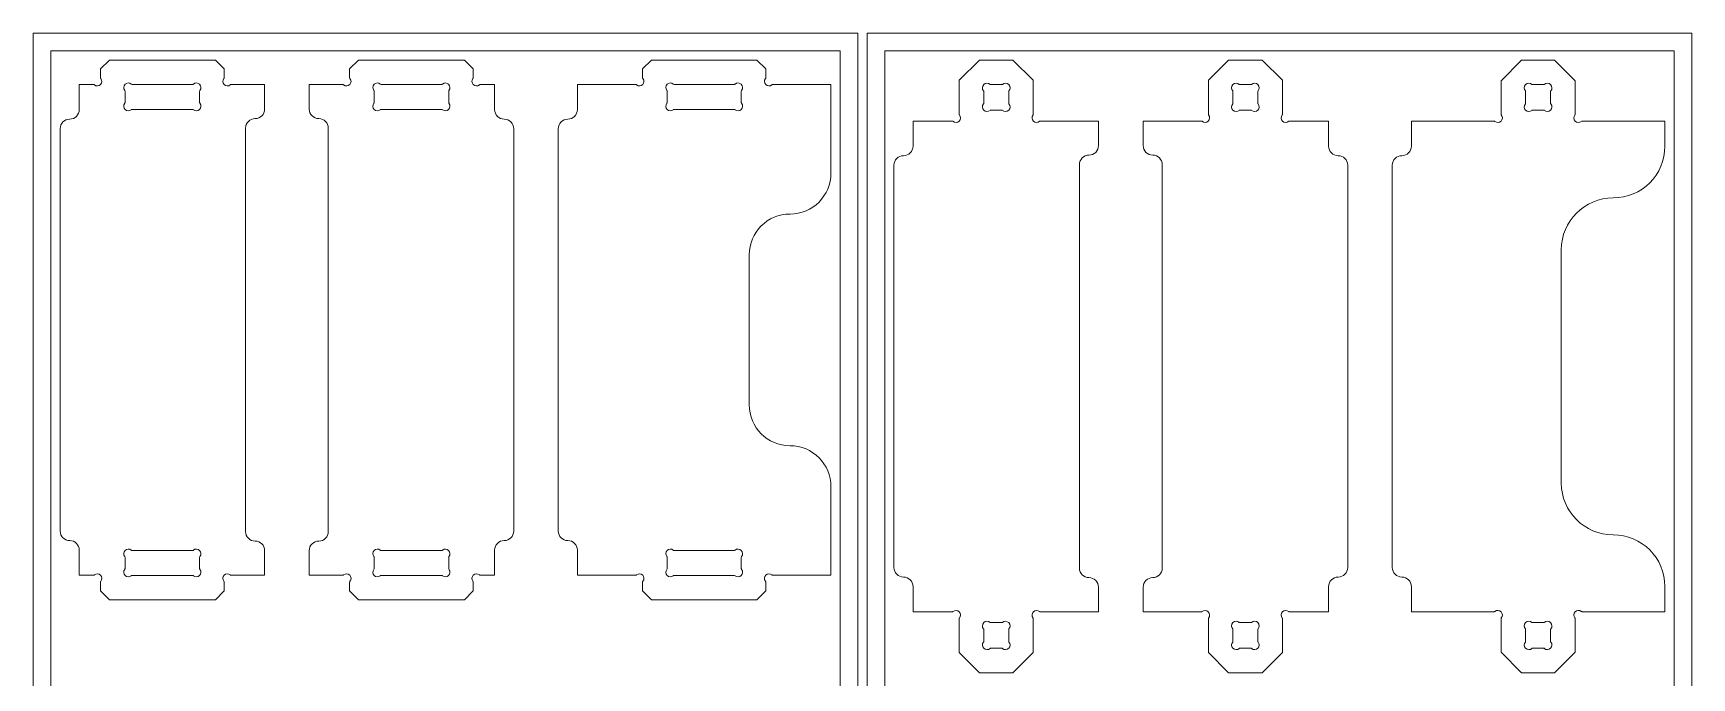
# Model space of a CAD drawing. Header units: millimetres. Extents: x 0 to 2440, y 0 to 1220.
# Drawn here: x 0 to 1217, y 747 to 1220 of the extents above; entities that cross this region are included whole.
import ezdxf

# ---------------------------------------------------------------- set-up
doc = ezdxf.new("R2010")
doc.units = ezdxf.units.MM

msp = doc.modelspace()

# ---------------------------------------------------------------- linework, layer by layer
at = {"color": 7, "linetype": 'Continuous', "lineweight": 15}
for p, q in [((604.9, 1220), (0, 1220)), ((0, 1220), (0, 0)), ((604.9, 0), (604.9, 1220)), ((1216.6, 1220), (611.7, 1220)), ((611.7, 1220), (611.7, 0)), ((1216.6, 0), (1216.6, 1220)), ((13, 1207), (13, 13)), ((591.9, 1207), (13, 1207)), ((591.9, 13), (591.9, 1207)), ((1203.6, 1207), (624.7, 1207)), ((624.7, 1207), (624.7, 13)), ((1203.6, 13), (1203.6, 1207)), ((49.4, 1193.8), (55.9, 1200.3)), ((49.4, 1187.4), (49.4, 1193.8)), ((55.9, 1200.3), (133.7, 1200.3)), ((133.7, 1200.3), (140.1, 1193.8)), ((140.1, 1193.8), (140.1, 1187.4)), ((238.6, 1200.3), (232.1, 1193.8)), ((232.1, 1193.8), (232.1, 1187.4)), ((316.4, 1200.3), (238.6, 1200.3)), ((322.8, 1193.8), (316.4, 1200.3)), ((322.8, 1187.4), (322.8, 1193.8)), ((447, 1193.8), (453.5, 1200.3)), ((447, 1187.4), (447, 1193.8)), ((453.5, 1200.3), (530.9, 1200.3)), ((530.9, 1200.3), (537.4, 1193.8)), ((537.4, 1193.8), (537.4, 1187.4)), ((679.3, 1185.4), (694.2, 1200.3)), ((694.2, 1200.3), (718.7, 1200.3)), ((718.7, 1200.3), (733.6, 1185.4)), ((876.9, 1200.3), (862, 1185.4)), ((901.4, 1200.3), (876.9, 1200.3)), ((916.3, 1185.4), (901.4, 1200.3)), ((1076.7, 1185.1), (1091.8, 1200.3)), ((1091.8, 1200.3), (1115.9, 1200.3)), ((1115.9, 1200.3), (1131, 1185.1)), ((33.8, 1182.3), (44.3, 1182.3)), ((33.8, 1163.9), (33.8, 1182.3)), ((72.5, 1182.4), (117, 1182.4)), ((145.2, 1182.3), (169.8, 1182.3)), ((169.8, 1182.3), (169.8, 1164.3)), ((202.5, 1182.3), (202.5, 1164.3)), ((227, 1182.3), (202.5, 1182.3)), ((299.7, 1182.4), (255.2, 1182.4)), ((338.5, 1182.3), (327.9, 1182.3)), ((338.5, 1163.9), (338.5, 1182.3)), ((399.2, 1182.3), (441.9, 1182.3)), ((399.2, 1163.9), (399.2, 1182.3)), ((470.1, 1182.4), (514.2, 1182.4)), ((542.5, 1182.3), (585.2, 1182.3)), ((585.2, 1182.3), (585.2, 1117.3)), ((679.3, 1160.3), (679.3, 1185.4)), ((702.2, 1182.3), (710.7, 1182.3)), ((733.6, 1185.4), (733.6, 1160.3)), ((862, 1185.4), (862, 1160.3)), ((893.4, 1182.3), (884.9, 1182.3)), ((916.3, 1160.3), (916.3, 1185.4)), ((1076.7, 1160.6), (1076.7, 1185.1)), ((1099.6, 1182.3), (1108.2, 1182.3)), ((1131, 1185.1), (1131, 1160.6)), ((67.4, 1169.2), (67.4, 1177.3)), ((122.1, 1177.3), (122.1, 1169.2)), ((250.1, 1177.3), (250.1, 1169.2)), ((304.8, 1169.2), (304.8, 1177.3)), ((465, 1169.2), (465, 1177.3)), ((519.4, 1177.3), (519.4, 1169.2)), ((697.3, 1168.3), (697.3, 1177.4)), ((715.6, 1177.4), (715.6, 1168.3)), ((880, 1177.4), (880, 1168.3)), ((898.3, 1168.3), (898.3, 1177.4)), ((1094.7, 1168.3), (1094.7, 1177.4)), ((1113, 1177.4), (1113, 1168.3)), ((117, 1164.1), (72.5, 1164.1)), ((255.2, 1164.1), (299.7, 1164.1)), ((514.2, 1164.1), (470.1, 1164.1)), ((710.7, 1163.5), (702.2, 1163.5)), ((884.9, 1163.5), (893.4, 1163.5)), ((1108.2, 1163.5), (1099.6, 1163.5)), ((19.8, 1149.9), (19.8, 854.7)), ((155.8, 854.3), (155.8, 1150.3)), ((216.5, 1150.3), (216.5, 854.3)), ((352.5, 854.7), (352.5, 1149.9)), ((385.2, 1149.9), (385.2, 854.7)), ((645.4, 1155.5), (674.4, 1155.5)), ((645.4, 1137.1), (645.4, 1155.5)), ((738.5, 1155.5), (781.4, 1155.5)), ((781.4, 1155.5), (781.4, 1137.5)), ((857.1, 1155.5), (814.2, 1155.5)), ((814.2, 1155.5), (814.2, 1137.5)), ((950.2, 1155.5), (921.2, 1155.5)), ((950.2, 1137.1), (950.2, 1155.5)), ((1010.9, 1155.5), (1071.6, 1155.5)), ((1010.9, 1137.1), (1010.9, 1155.5)), ((1136.2, 1155.5), (1196.9, 1155.5)), ((1196.9, 1155.5), (1196.9, 1137.1)), ((631.4, 1123.1), (631.4, 827.9)), ((767.4, 827.5), (767.4, 1123.5)), ((828.2, 1123.5), (828.2, 827.5)), ((964.2, 827.9), (964.2, 1123.1)), ((996.9, 1123.1), (996.9, 827.9)), ((1120.9, 889.9), (1120.9, 1061.1)), ((525.2, 947.3), (525.2, 1057.3)), ((585.2, 822.3), (585.2, 887.3)), ((33.8, 840.7), (33.8, 822.3)), ((117, 840.4), (72.5, 840.4)), ((169.8, 822.3), (169.8, 840.3)), ((202.5, 822.3), (202.5, 840.3)), ((255.2, 840.4), (299.7, 840.4)), ((338.5, 840.7), (338.5, 822.3)), ((399.2, 840.7), (399.2, 822.3)), ((514.2, 840.4), (470.1, 840.4)), ((67.4, 835.3), (67.4, 827.2)), ((122.1, 827.2), (122.1, 835.3)), ((250.1, 827.2), (250.1, 835.3)), ((304.8, 835.3), (304.8, 827.2)), ((465, 835.3), (465, 827.2)), ((519.4, 827.2), (519.4, 835.3)), ((33.8, 822.3), (44.3, 822.3)), ((49.4, 817.1), (49.4, 810.7)), ((72.5, 822.1), (117, 822.1)), ((140.1, 810.7), (140.1, 817.1)), ((145.2, 822.3), (169.8, 822.3)), ((227, 822.3), (202.5, 822.3)), ((232.1, 810.7), (232.1, 817.1)), ((299.7, 822.1), (255.2, 822.1)), ((322.8, 817.1), (322.8, 810.7)), ((338.5, 822.3), (327.9, 822.3)), ((399.2, 822.3), (441.9, 822.3)), ((447, 817.1), (447, 810.7)), ((470.1, 822.1), (514.2, 822.1)), ((537.4, 810.7), (537.4, 817.1)), ((542.5, 822.3), (585.2, 822.3)), ((49.4, 810.7), (55.9, 804.3)), ((55.9, 804.3), (133.7, 804.3)), ((133.7, 804.3), (140.1, 810.7)), ((238.6, 804.3), (232.1, 810.7)), ((316.4, 804.3), (238.6, 804.3)), ((322.8, 810.7), (316.4, 804.3)), ((447, 810.7), (453.5, 804.3)), ((453.5, 804.3), (530.9, 804.3)), ((530.9, 804.3), (537.4, 810.7)), ((645.4, 813.9), (645.4, 795.5)), ((781.4, 795.5), (781.4, 813.5)), ((814.2, 795.5), (814.2, 813.5)), ((950.2, 813.9), (950.2, 795.5)), ((1010.9, 813.9), (1010.9, 795.5)), ((1196.9, 795.5), (1196.9, 813.9)), ((645.4, 795.5), (674.4, 795.5)), ((738.5, 795.5), (781.4, 795.5)), ((857.1, 795.5), (814.2, 795.5)), ((950.2, 795.5), (921.2, 795.5)), ((1010.9, 795.5), (1071.6, 795.5)), ((1136.2, 795.5), (1196.9, 795.5)), ((679.3, 790.6), (679.3, 765.5)), ((697.3, 782.6), (697.3, 773.5)), ((710.7, 787.5), (702.2, 787.5)), ((715.6, 773.5), (715.6, 782.6)), ((733.6, 765.5), (733.6, 790.6)), ((862, 765.5), (862, 790.6)), ((880, 773.5), (880, 782.6)), ((884.9, 787.5), (893.4, 787.5)), ((898.3, 782.6), (898.3, 773.5)), ((916.3, 790.6), (916.3, 765.5)), ((1076.7, 790.3), (1076.7, 765.8)), ((1094.7, 782.6), (1094.7, 773.5)), ((1108.2, 787.5), (1099.6, 787.5)), ((1113, 773.5), (1113, 782.6)), ((1131, 765.8), (1131, 790.3)), ((702.2, 768.7), (710.7, 768.7)), ((893.4, 768.7), (884.9, 768.7)), ((1099.6, 768.7), (1108.2, 768.7)), ((679.3, 765.5), (694.2, 750.7)), ((718.7, 750.7), (733.6, 765.5)), ((876.9, 750.7), (862, 765.5)), ((916.3, 765.5), (901.4, 750.7)), ((1076.7, 765.8), (1091.8, 750.7)), ((1115.9, 750.7), (1131, 765.8)), ((694.2, 750.7), (718.7, 750.7)), ((901.4, 750.7), (876.9, 750.7)), ((1091.8, 750.7), (1115.9, 750.7))]:
    msp.add_line(p, q, dxfattribs=at)
for centre, radius, start, end in [((44.3, 1181.3), 1, 50.7612, 90), ((44.3, 1181.3), 1, 50.7612, 90), ((47, 1184.6), 3.34, 230.7612, 39.2388), ((47, 1184.6), 3.34, 230.7612, 39.2388), ((50.4, 1187.4), 1, 180, 219.2388), ((50.4, 1187.4), 1, 180, 219.2388), ((69.8, 1180.1), 3.35, 50.7612, 219.2388), ((69.8, 1180.1), 3.35, 50.7612, 219.2388), ((72.5, 1183.4), 1, 230.7612, 270), ((72.5, 1183.4), 1, 230.7612, 270), ((117, 1183.4), 1, 270, 309.2388), ((117, 1183.4), 1, 270, 309.2388), ((119.7, 1180.1), 3.35, 320.7612, 129.2388), ((119.7, 1180.1), 3.35, 320.7612, 129.2388), ((142.5, 1184.6), 3.35, 140.7612, 309.2388), ((142.5, 1184.6), 3.35, 140.7612, 309.2388), ((139.1, 1187.4), 1, 320.7612, 0), ((139.1, 1187.4), 1, 320.7612, 0), ((145.2, 1181.3), 1, 90, 129.2388), ((145.2, 1181.3), 1, 90, 129.2388), ((227, 1181.3), 1, 50.7612, 90), ((227, 1181.3), 1, 50.7612, 90), ((229.8, 1184.6), 3.35, 230.7612, 39.2388), ((229.8, 1184.6), 3.35, 230.7612, 39.2388), ((233.1, 1187.4), 1, 180, 219.2388), ((233.1, 1187.4), 1, 180, 219.2388), ((252.5, 1180.1), 3.35, 50.7612, 219.2388), ((252.5, 1180.1), 3.35, 50.7612, 219.2388), ((255.2, 1183.4), 1, 230.7612, 270), ((255.2, 1183.4), 1, 230.7612, 270), ((299.7, 1183.4), 1, 270, 309.2388), ((299.7, 1183.4), 1, 270, 309.2388), ((302.4, 1180.1), 3.35, 320.7612, 129.2388), ((302.4, 1180.1), 3.35, 320.7612, 129.2388), ((325.2, 1184.6), 3.34, 140.7612, 309.2388), ((325.2, 1184.6), 3.34, 140.7612, 309.2388), ((321.8, 1187.4), 1, 320.7612, 0), ((321.8, 1187.4), 1, 320.7612, 0), ((327.9, 1181.3), 1, 90, 129.2388), ((327.9, 1181.3), 1, 90, 129.2388), ((441.9, 1181.3), 1, 50.7612, 90), ((441.9, 1181.3), 1, 50.7612, 90), ((444.7, 1184.6), 3.35, 230.7612, 39.2388), ((444.7, 1184.6), 3.35, 230.7612, 39.2388), ((448, 1187.4), 1, 180, 219.2388), ((448, 1187.4), 1, 180, 219.2388), ((467.4, 1180.1), 3.35, 50.7612, 219.2388), ((467.4, 1180.1), 3.35, 50.7612, 219.2388), ((470.1, 1183.4), 1, 230.7612, 270), ((470.1, 1183.4), 1, 230.7612, 270), ((514.2, 1183.4), 1, 270, 309.2388), ((514.2, 1183.4), 1, 270, 309.2388), ((517, 1180.1), 3.34, 320.7612, 129.2388), ((517, 1180.1), 3.34, 320.7612, 129.2388), ((539.7, 1184.6), 3.35, 140.7612, 309.2388), ((539.7, 1184.6), 3.35, 140.7612, 309.2388), ((536.4, 1187.4), 1, 320.7612, 0), ((536.4, 1187.4), 1, 320.7612, 0), ((542.5, 1181.3), 1, 90, 129.2388), ((542.5, 1181.3), 1, 90, 129.2388), ((699.6, 1179.9), 3.35, 47.5945, 222.4055), ((699.6, 1179.9), 3.35, 47.5945, 222.4055), ((702.2, 1182.7), 0.4, 227.5945, 270), ((702.2, 1182.7), 0.4, 227.5945, 270), ((710.7, 1182.7), 0.4, 270, 312.4055), ((710.7, 1182.7), 0.4, 270, 312.4055), ((713.2, 1179.9), 3.35, 317.5945, 132.4055), ((713.2, 1179.9), 3.35, 317.5945, 132.4055), ((882.4, 1179.9), 3.35, 47.5945, 222.4055), ((882.4, 1179.9), 3.35, 47.5945, 222.4055), ((884.9, 1182.7), 0.4, 227.5945, 270), ((884.9, 1182.7), 0.4, 227.5945, 270), ((893.4, 1182.7), 0.4, 270, 312.4055), ((893.4, 1182.7), 0.4, 270, 312.4055), ((896, 1179.9), 3.34, 317.5945, 132.4055), ((896, 1179.9), 3.34, 317.5945, 132.4055), ((1097.1, 1179.9), 3.35, 47.5945, 222.4055), ((1097.1, 1179.9), 3.35, 47.5945, 222.4055), ((1099.6, 1182.7), 0.4, 227.5945, 270), ((1099.6, 1182.7), 0.4, 227.5945, 270), ((1108.2, 1182.7), 0.4, 270, 312.4055), ((1108.2, 1182.7), 0.4, 270, 312.4055), ((1110.7, 1179.9), 3.35, 317.5945, 132.4055), ((1110.7, 1179.9), 3.35, 317.5945, 132.4055), ((69.8, 1166.4), 3.34, 140.7612, 309.2388), ((69.8, 1166.4), 3.34, 140.7612, 309.2388), ((66.4, 1177.3), 1, 0, 39.2388), ((66.4, 1177.3), 1, 0, 39.2388), ((66.4, 1169.2), 1, 320.7612, 0), ((66.4, 1169.2), 1, 320.7612, 0), ((119.7, 1166.4), 3.35, 230.7612, 39.2388), ((119.7, 1166.4), 3.35, 230.7612, 39.2388), ((123.1, 1177.3), 1, 140.7612, 180), ((123.1, 1177.3), 1, 140.7612, 180), ((123.1, 1169.2), 1, 180, 219.2388), ((123.1, 1169.2), 1, 180, 219.2388), ((252.5, 1166.4), 3.34, 140.7612, 309.2388), ((252.5, 1166.4), 3.34, 140.7612, 309.2388), ((249.1, 1177.3), 1, 0, 39.2388), ((249.1, 1177.3), 1, 0, 39.2388), ((249.1, 1169.2), 1, 320.7612, 0), ((249.1, 1169.2), 1, 320.7612, 0), ((302.4, 1166.4), 3.35, 230.7612, 39.2388), ((302.4, 1166.4), 3.35, 230.7612, 39.2388), ((305.8, 1177.3), 1, 140.7612, 180), ((305.8, 1177.3), 1, 140.7612, 180), ((305.8, 1169.2), 1, 180, 219.2388), ((305.8, 1169.2), 1, 180, 219.2388), ((467.4, 1166.4), 3.35, 140.7612, 309.2388), ((467.4, 1166.4), 3.35, 140.7612, 309.2388), ((464, 1177.3), 1, 0, 39.2388), ((464, 1177.3), 1, 0, 39.2388), ((464, 1169.2), 1, 320.7612, 0), ((464, 1169.2), 1, 320.7612, 0), ((517, 1166.4), 3.34, 230.7612, 39.2388), ((517, 1166.4), 3.34, 230.7612, 39.2388), ((520.4, 1177.3), 1, 140.7612, 180), ((520.4, 1177.3), 1, 140.7612, 180), ((520.4, 1169.2), 1, 180, 219.2388), ((520.4, 1169.2), 1, 180, 219.2388), ((699.6, 1165.8), 3.35, 137.5945, 312.4055), ((699.6, 1165.8), 3.35, 137.5945, 312.4055), ((696.9, 1177.4), 0.4, 0, 42.4055), ((696.9, 1177.4), 0.4, 0, 42.4055), ((696.9, 1168.3), 0.4, 317.5945, 0), ((696.9, 1168.3), 0.4, 317.5945, 0), ((713.2, 1165.8), 3.34, 227.5945, 42.4055), ((713.2, 1165.8), 3.34, 227.5945, 42.4055), ((716, 1177.4), 0.4, 137.5945, 180), ((716, 1177.4), 0.4, 137.5945, 180), ((716, 1168.3), 0.4, 180, 222.4055), ((716, 1168.3), 0.4, 180, 222.4055), ((882.4, 1165.8), 3.35, 137.5945, 312.4055), ((882.4, 1165.8), 3.35, 137.5945, 312.4055), ((879.6, 1177.4), 0.4, 0, 42.4055), ((879.6, 1177.4), 0.4, 0, 42.4055), ((879.6, 1168.3), 0.4, 317.5945, 0), ((879.6, 1168.3), 0.4, 317.5945, 0), ((896, 1165.8), 3.35, 227.5945, 42.4055), ((896, 1165.8), 3.35, 227.5945, 42.4055), ((898.7, 1177.4), 0.4, 137.5945, 180), ((898.7, 1177.4), 0.4, 137.5945, 180), ((898.7, 1168.3), 0.4, 180, 222.4055), ((898.7, 1168.3), 0.4, 180, 222.4055), ((1097.1, 1165.8), 3.35, 137.5945, 312.4055), ((1097.1, 1165.8), 3.35, 137.5945, 312.4055), ((1094.3, 1177.4), 0.4, 0, 42.4055), ((1094.3, 1177.4), 0.4, 0, 42.4055), ((1094.3, 1168.3), 0.4, 317.5945, 0), ((1094.3, 1168.3), 0.4, 317.5945, 0), ((1110.7, 1165.8), 3.34, 227.5945, 42.4055), ((1110.7, 1165.8), 3.34, 227.5945, 42.4055), ((1113.4, 1177.4), 0.4, 137.5945, 180), ((1113.4, 1177.4), 0.4, 137.5945, 180), ((1113.4, 1168.3), 0.4, 180, 222.4055), ((1113.4, 1168.3), 0.4, 180, 222.4055), ((26.8, 1149.9), 7, 90, 180), ((26.8, 1149.9), 7, 90, 180), ((26.8, 1163.9), 7, 270, 0), ((26.8, 1163.9), 7, 270, 0), ((72.5, 1163.1), 1, 90, 129.2388), ((72.5, 1163.1), 1, 90, 129.2388), ((117, 1163.1), 1, 50.7612, 90), ((117, 1163.1), 1, 50.7612, 90), ((162.8, 1150.3), 7, 90, 180), ((162.8, 1150.3), 7, 90, 180), ((162.8, 1164.3), 7, 270, 0), ((162.8, 1164.3), 7, 270, 0), ((209.5, 1164.3), 7, 180, 270), ((209.5, 1164.3), 7, 180, 270), ((209.5, 1150.3), 7, 0, 90), ((209.5, 1150.3), 7, 0, 90), ((255.2, 1163.1), 1, 90, 129.2388), ((255.2, 1163.1), 1, 90, 129.2388), ((299.7, 1163.1), 1, 50.7612, 90), ((299.7, 1163.1), 1, 50.7612, 90), ((345.5, 1163.9), 7, 180, 270), ((345.5, 1163.9), 7, 180, 270), ((345.5, 1149.9), 7, 0, 90), ((345.5, 1149.9), 7, 0, 90), ((392.2, 1149.9), 7, 90, 180), ((392.2, 1149.9), 7, 90, 180), ((392.2, 1163.9), 7, 270, 0), ((392.2, 1163.9), 7, 270, 0), ((470.1, 1163.1), 1, 90, 129.2388), ((470.1, 1163.1), 1, 90, 129.2388), ((514.2, 1163.1), 1, 50.7612, 90), ((514.2, 1163.1), 1, 50.7612, 90), ((676.9, 1157.8), 3.35, 227.5945, 42.4055), ((676.9, 1157.8), 3.35, 227.5945, 42.4055), ((679.7, 1160.3), 0.4, 180, 222.4055), ((679.7, 1160.3), 0.4, 180, 222.4055), ((702.2, 1163.1), 0.4, 90, 132.4055), ((702.2, 1163.1), 0.4, 90, 132.4055), ((710.7, 1163.1), 0.4, 47.5945, 90), ((710.7, 1163.1), 0.4, 47.5945, 90), ((736, 1157.8), 3.35, 137.5945, 312.4055), ((736, 1157.8), 3.35, 137.5945, 312.4055), ((733.2, 1160.3), 0.4, 317.5945, 0), ((733.2, 1160.3), 0.4, 317.5945, 0), ((859.6, 1157.8), 3.35, 227.5945, 42.4055), ((859.6, 1157.8), 3.35, 227.5945, 42.4055), ((862.4, 1160.3), 0.4, 180, 222.4055), ((862.4, 1160.3), 0.4, 180, 222.4055), ((884.9, 1163.1), 0.4, 90, 132.4055), ((884.9, 1163.1), 0.4, 90, 132.4055), ((893.4, 1163.1), 0.4, 47.5945, 90), ((893.4, 1163.1), 0.4, 47.5945, 90), ((918.7, 1157.8), 3.35, 137.5945, 312.4055), ((918.7, 1157.8), 3.35, 137.5945, 312.4055), ((915.9, 1160.3), 0.4, 317.5945, 0), ((915.9, 1160.3), 0.4, 317.5945, 0), ((1074.3, 1157.8), 3.35, 230.7612, 39.2388), ((1074.3, 1157.8), 3.35, 230.7612, 39.2388), ((1077.7, 1160.6), 1, 180, 219.2388), ((1077.7, 1160.6), 1, 180, 219.2388), ((1099.6, 1163.1), 0.4, 90, 132.4055), ((1099.6, 1163.1), 0.4, 90, 132.4055), ((1108.2, 1163.1), 0.4, 47.5945, 90), ((1108.2, 1163.1), 0.4, 47.5945, 90), ((1133.4, 1157.8), 3.34, 140.7612, 309.2388), ((1133.4, 1157.8), 3.34, 140.7612, 309.2388), ((1130, 1160.6), 1, 320.7612, 0), ((1130, 1160.6), 1, 320.7612, 0), ((674.4, 1155.1), 0.4, 47.5945, 90), ((674.4, 1155.1), 0.4, 47.5945, 90), ((738.5, 1155.1), 0.4, 90, 132.4055), ((738.5, 1155.1), 0.4, 90, 132.4055), ((857.1, 1155.1), 0.4, 47.5945, 90), ((857.1, 1155.1), 0.4, 47.5945, 90), ((921.2, 1155.1), 0.4, 90, 132.4055), ((921.2, 1155.1), 0.4, 90, 132.4055), ((1071.6, 1154.5), 1, 50.7612, 90), ((1071.6, 1154.5), 1, 50.7612, 90), ((1136.2, 1154.5), 1, 90, 129.2388), ((1136.2, 1154.5), 1, 90, 129.2388), ((638.4, 1137.1), 7, 270, 0), ((638.4, 1137.1), 7, 270, 0), ((774.4, 1137.5), 7, 270, 0), ((774.4, 1137.5), 7, 270, 0), ((821.2, 1137.5), 7, 180, 270), ((821.2, 1137.5), 7, 180, 270), ((957.2, 1137.1), 7, 180, 270), ((957.2, 1137.1), 7, 180, 270), ((1003.9, 1137.1), 7, 270, 0), ((1003.9, 1137.1), 7, 270, 0), ((1158.9, 1137.1), 38, 270, 0), ((1158.9, 1137.1), 38, 270, 0), ((638.4, 1123.1), 7, 90, 180), ((638.4, 1123.1), 7, 90, 180), ((774.4, 1123.5), 7, 90, 180), ((774.4, 1123.5), 7, 90, 180), ((821.2, 1123.5), 7, 0, 90), ((821.2, 1123.5), 7, 0, 90), ((957.2, 1123.1), 7, 0, 90), ((957.2, 1123.1), 7, 0, 90), ((1003.9, 1123.1), 7, 90, 180), ((1003.9, 1123.1), 7, 90, 180), ((555.2, 1117.3), 30, 270, 0), ((555.2, 1117.3), 30, 270, 0), ((1158.9, 1061.1), 38, 90, 180), ((1158.9, 1061.1), 38, 90, 180), ((555.2, 1057.3), 30, 90, 180), ((555.2, 1057.3), 30, 90, 180), ((555.2, 947.3), 30, 180, 270), ((555.2, 947.3), 30, 180, 270), ((555.2, 887.3), 30, 0, 90), ((555.2, 887.3), 30, 0, 90), ((1158.9, 889.9), 38, 180, 270), ((1158.9, 889.9), 38, 180, 270), ((26.8, 854.7), 7, 180, 270), ((26.8, 854.7), 7, 180, 270), ((162.8, 854.3), 7, 180, 270), ((162.8, 854.3), 7, 180, 270), ((209.5, 854.3), 7, 270, 0), ((209.5, 854.3), 7, 270, 0), ((345.5, 854.7), 7, 270, 0), ((345.5, 854.7), 7, 270, 0), ((392.2, 854.7), 7, 180, 270), ((392.2, 854.7), 7, 180, 270), ((1158.9, 813.9), 38, 0, 90), ((1158.9, 813.9), 38, 0, 90), ((26.8, 840.7), 7, 0, 90), ((26.8, 840.7), 7, 0, 90), ((69.8, 838.1), 3.35, 50.7612, 219.2388), ((69.8, 838.1), 3.35, 50.7612, 219.2388), ((72.5, 841.4), 1, 230.7612, 270), ((72.5, 841.4), 1, 230.7612, 270), ((117, 841.4), 1, 270, 309.2388), ((117, 841.4), 1, 270, 309.2388), ((119.7, 838.1), 3.34, 320.7612, 129.2388), ((119.7, 838.1), 3.34, 320.7612, 129.2388), ((162.8, 840.3), 7, 0, 90), ((162.8, 840.3), 7, 0, 90), ((209.5, 840.3), 7, 90, 180), ((209.5, 840.3), 7, 90, 180), ((252.5, 838.1), 3.35, 50.7612, 219.2388), ((252.5, 838.1), 3.35, 50.7612, 219.2388), ((255.2, 841.4), 1, 230.7612, 270), ((255.2, 841.4), 1, 230.7612, 270), ((299.7, 841.4), 1, 270, 309.2388), ((299.7, 841.4), 1, 270, 309.2388), ((302.4, 838.1), 3.34, 320.7612, 129.2388), ((302.4, 838.1), 3.34, 320.7612, 129.2388), ((345.5, 840.7), 7, 90, 180), ((345.5, 840.7), 7, 90, 180), ((392.2, 840.7), 7, 0, 90), ((392.2, 840.7), 7, 0, 90), ((467.4, 838.1), 3.35, 50.7612, 219.2388), ((467.4, 838.1), 3.35, 50.7612, 219.2388), ((470.1, 841.4), 1, 230.7612, 270), ((470.1, 841.4), 1, 230.7612, 270), ((514.2, 841.4), 1, 270, 309.2388), ((514.2, 841.4), 1, 270, 309.2388), ((517, 838.1), 3.34, 320.7612, 129.2388), ((517, 838.1), 3.34, 320.7612, 129.2388), ((66.4, 835.3), 1, 0, 39.2388), ((66.4, 835.3), 1, 0, 39.2388), ((123.1, 835.3), 1, 140.7612, 180), ((123.1, 835.3), 1, 140.7612, 180), ((249.1, 835.3), 1, 0, 39.2388), ((249.1, 835.3), 1, 0, 39.2388), ((305.8, 835.3), 1, 140.7612, 180), ((305.8, 835.3), 1, 140.7612, 180), ((464, 835.3), 1, 0, 39.2388), ((464, 835.3), 1, 0, 39.2388), ((520.4, 835.3), 1, 140.7612, 180), ((520.4, 835.3), 1, 140.7612, 180), ((638.4, 827.9), 7, 180, 270), ((638.4, 827.9), 7, 180, 270), ((774.4, 827.5), 7, 180, 270), ((774.4, 827.5), 7, 180, 270), ((821.2, 827.5), 7, 270, 0), ((821.2, 827.5), 7, 270, 0), ((957.2, 827.9), 7, 270, 0), ((957.2, 827.9), 7, 270, 0), ((1003.9, 827.9), 7, 180, 270), ((1003.9, 827.9), 7, 180, 270), ((44.3, 823.3), 1, 270, 309.2388), ((44.3, 823.3), 1, 270, 309.2388), ((47, 819.9), 3.34, 320.7612, 129.2388), ((47, 819.9), 3.34, 320.7612, 129.2388), ((50.4, 817.1), 1, 140.7612, 180), ((50.4, 817.1), 1, 140.7612, 180), ((69.8, 824.4), 3.34, 140.7612, 309.2388), ((69.8, 824.4), 3.34, 140.7612, 309.2388), ((66.4, 827.2), 1, 320.7612, 0), ((66.4, 827.2), 1, 320.7612, 0), ((72.5, 821.1), 1, 90, 129.2388), ((72.5, 821.1), 1, 90, 129.2388), ((117, 821.1), 1, 50.7612, 90), ((117, 821.1), 1, 50.7612, 90), ((119.7, 824.4), 3.35, 230.7612, 39.2388), ((119.7, 824.4), 3.35, 230.7612, 39.2388), ((123.1, 827.2), 1, 180, 219.2388), ((123.1, 827.2), 1, 180, 219.2388), ((142.5, 819.9), 3.35, 50.7612, 219.2388), ((142.5, 819.9), 3.35, 50.7612, 219.2388), ((139.1, 817.1), 1, 0, 39.2388), ((139.1, 817.1), 1, 0, 39.2388), ((145.2, 823.3), 1, 230.7612, 270), ((145.2, 823.3), 1, 230.7612, 270), ((227, 823.3), 1, 270, 309.2388), ((227, 823.3), 1, 270, 309.2388), ((229.8, 819.9), 3.35, 320.7612, 129.2388), ((229.8, 819.9), 3.35, 320.7612, 129.2388), ((233.1, 817.1), 1, 140.7612, 180), ((233.1, 817.1), 1, 140.7612, 180), ((252.5, 824.4), 3.35, 140.7612, 309.2388), ((252.5, 824.4), 3.35, 140.7612, 309.2388), ((249.1, 827.2), 1, 320.7612, 0), ((249.1, 827.2), 1, 320.7612, 0), ((255.2, 821.1), 1, 90, 129.2388), ((255.2, 821.1), 1, 90, 129.2388), ((299.7, 821.1), 1, 50.7612, 90), ((299.7, 821.1), 1, 50.7612, 90), ((302.4, 824.4), 3.35, 230.7612, 39.2388), ((302.4, 824.4), 3.35, 230.7612, 39.2388), ((305.8, 827.2), 1, 180, 219.2388), ((305.8, 827.2), 1, 180, 219.2388), ((325.2, 819.9), 3.35, 50.7612, 219.2388), ((325.2, 819.9), 3.35, 50.7612, 219.2388), ((321.8, 817.1), 1, 0, 39.2388), ((321.8, 817.1), 1, 0, 39.2388), ((327.9, 823.3), 1, 230.7612, 270), ((327.9, 823.3), 1, 230.7612, 270), ((441.9, 823.3), 1, 270, 309.2388), ((441.9, 823.3), 1, 270, 309.2388), ((444.7, 819.9), 3.35, 320.7612, 129.2388), ((444.7, 819.9), 3.35, 320.7612, 129.2388), ((448, 817.1), 1, 140.7612, 180), ((448, 817.1), 1, 140.7612, 180), ((467.4, 824.4), 3.35, 140.7612, 309.2388), ((467.4, 824.4), 3.35, 140.7612, 309.2388), ((464, 827.2), 1, 320.7612, 0), ((464, 827.2), 1, 320.7612, 0), ((470.1, 821.1), 1, 90, 129.2388), ((470.1, 821.1), 1, 90, 129.2388), ((514.2, 821.1), 1, 50.7612, 90), ((514.2, 821.1), 1, 50.7612, 90), ((517, 824.4), 3.34, 230.7612, 39.2388), ((517, 824.4), 3.34, 230.7612, 39.2388), ((520.4, 827.2), 1, 180, 219.2388), ((520.4, 827.2), 1, 180, 219.2388), ((539.7, 819.9), 3.35, 50.7612, 219.2388), ((539.7, 819.9), 3.35, 50.7612, 219.2388), ((536.4, 817.1), 1, 0, 39.2388), ((536.4, 817.1), 1, 0, 39.2388), ((542.5, 823.3), 1, 230.7612, 270), ((542.5, 823.3), 1, 230.7612, 270), ((638.4, 813.9), 7, 0, 90), ((638.4, 813.9), 7, 0, 90), ((774.4, 813.5), 7, 0, 90), ((774.4, 813.5), 7, 0, 90), ((821.2, 813.5), 7, 90, 180), ((821.2, 813.5), 7, 90, 180), ((957.2, 813.9), 7, 90, 180), ((957.2, 813.9), 7, 90, 180), ((1003.9, 813.9), 7, 0, 90), ((1003.9, 813.9), 7, 0, 90), ((674.4, 795.9), 0.4, 270, 312.4055), ((674.4, 795.9), 0.4, 270, 312.4055), ((676.9, 793.1), 3.35, 317.5945, 132.4055), ((676.9, 793.1), 3.35, 317.5945, 132.4055), ((679.7, 790.6), 0.4, 137.5945, 180), ((679.7, 790.6), 0.4, 137.5945, 180), ((736, 793.1), 3.35, 47.5945, 222.4055), ((736, 793.1), 3.35, 47.5945, 222.4055), ((733.2, 790.6), 0.4, 0, 42.4055), ((733.2, 790.6), 0.4, 0, 42.4055), ((738.5, 795.9), 0.4, 227.5945, 270), ((738.5, 795.9), 0.4, 227.5945, 270), ((857.1, 795.9), 0.4, 270, 312.4055), ((857.1, 795.9), 0.4, 270, 312.4055), ((859.6, 793.1), 3.35, 317.5945, 132.4055), ((859.6, 793.1), 3.35, 317.5945, 132.4055), ((862.4, 790.6), 0.4, 137.5945, 180), ((862.4, 790.6), 0.4, 137.5945, 180), ((918.7, 793.1), 3.35, 47.5945, 222.4055), ((918.7, 793.1), 3.35, 47.5945, 222.4055), ((915.9, 790.6), 0.4, 0, 42.4055), ((915.9, 790.6), 0.4, 0, 42.4055), ((921.2, 795.9), 0.4, 227.5945, 270), ((921.2, 795.9), 0.4, 227.5945, 270), ((1071.6, 796.5), 1, 270, 309.2388), ((1071.6, 796.5), 1, 270, 309.2388), ((1074.3, 793.1), 3.34, 320.7612, 129.2388), ((1074.3, 793.1), 3.34, 320.7612, 129.2388), ((1077.7, 790.3), 1, 140.7612, 180), ((1077.7, 790.3), 1, 140.7612, 180), ((1133.4, 793.1), 3.35, 50.7612, 219.2388), ((1133.4, 793.1), 3.35, 50.7612, 219.2388), ((1130, 790.3), 1, 0, 39.2388), ((1130, 790.3), 1, 0, 39.2388), ((1136.2, 796.5), 1, 230.7612, 270), ((1136.2, 796.5), 1, 230.7612, 270), ((699.6, 785.1), 3.35, 47.5945, 222.4055), ((699.6, 785.1), 3.35, 47.5945, 222.4055), ((696.9, 782.6), 0.4, 0, 42.4055), ((696.9, 782.6), 0.4, 0, 42.4055), ((702.2, 787.9), 0.4, 227.5945, 270), ((702.2, 787.9), 0.4, 227.5945, 270), ((710.7, 787.9), 0.4, 270, 312.4055), ((710.7, 787.9), 0.4, 270, 312.4055), ((713.2, 785.1), 3.34, 317.5945, 132.4055), ((713.2, 785.1), 3.34, 317.5945, 132.4055), ((716, 782.6), 0.4, 137.5945, 180), ((716, 782.6), 0.4, 137.5945, 180), ((882.4, 785.1), 3.35, 47.5945, 222.4055), ((882.4, 785.1), 3.35, 47.5945, 222.4055), ((879.6, 782.6), 0.4, 0, 42.4055), ((879.6, 782.6), 0.4, 0, 42.4055), ((884.9, 787.9), 0.4, 227.5945, 270), ((884.9, 787.9), 0.4, 227.5945, 270), ((893.4, 787.9), 0.4, 270, 312.4055), ((893.4, 787.9), 0.4, 270, 312.4055), ((896, 785.1), 3.35, 317.5945, 132.4055), ((896, 785.1), 3.35, 317.5945, 132.4055), ((898.7, 782.6), 0.4, 137.5945, 180), ((898.7, 782.6), 0.4, 137.5945, 180), ((1097.1, 785.1), 3.35, 47.5945, 222.4055), ((1097.1, 785.1), 3.35, 47.5945, 222.4055), ((1094.3, 782.6), 0.4, 0, 42.4055), ((1094.3, 782.6), 0.4, 0, 42.4055), ((1099.6, 787.9), 0.4, 227.5945, 270), ((1099.6, 787.9), 0.4, 227.5945, 270), ((1108.2, 787.9), 0.4, 270, 312.4055), ((1108.2, 787.9), 0.4, 270, 312.4055), ((1110.7, 785.1), 3.35, 317.5945, 132.4055), ((1110.7, 785.1), 3.35, 317.5945, 132.4055), ((1113.4, 782.6), 0.4, 137.5945, 180), ((1113.4, 782.6), 0.4, 137.5945, 180), ((699.6, 771), 3.35, 137.5945, 312.4055), ((699.6, 771), 3.35, 137.5945, 312.4055), ((696.9, 773.5), 0.4, 317.5945, 0), ((696.9, 773.5), 0.4, 317.5945, 0), ((702.2, 768.3), 0.4, 90, 132.4055), ((702.2, 768.3), 0.4, 90, 132.4055), ((710.7, 768.3), 0.4, 47.5945, 90), ((710.7, 768.3), 0.4, 47.5945, 90), ((713.2, 771), 3.35, 227.5945, 42.4055), ((713.2, 771), 3.35, 227.5945, 42.4055), ((716, 773.5), 0.4, 180, 222.4055), ((716, 773.5), 0.4, 180, 222.4055), ((882.4, 771), 3.35, 137.5945, 312.4055), ((882.4, 771), 3.35, 137.5945, 312.4055), ((879.6, 773.5), 0.4, 317.5945, 0), ((879.6, 773.5), 0.4, 317.5945, 0), ((884.9, 768.3), 0.4, 90, 132.4055), ((884.9, 768.3), 0.4, 90, 132.4055), ((893.4, 768.3), 0.4, 47.5945, 90), ((893.4, 768.3), 0.4, 47.5945, 90), ((896, 771), 3.35, 227.5945, 42.4055), ((896, 771), 3.35, 227.5945, 42.4055), ((898.7, 773.5), 0.4, 180, 222.4055), ((898.7, 773.5), 0.4, 180, 222.4055), ((1097.1, 771), 3.35, 137.5945, 312.4055), ((1097.1, 771), 3.35, 137.5945, 312.4055), ((1094.3, 773.5), 0.4, 317.5945, 0), ((1094.3, 773.5), 0.4, 317.5945, 0), ((1099.6, 768.3), 0.4, 90, 132.4055), ((1099.6, 768.3), 0.4, 90, 132.4055), ((1108.2, 768.3), 0.4, 47.5945, 90), ((1108.2, 768.3), 0.4, 47.5945, 90), ((1110.7, 771), 3.35, 227.5945, 42.4055), ((1110.7, 771), 3.35, 227.5945, 42.4055), ((1113.4, 773.5), 0.4, 180, 222.4055), ((1113.4, 773.5), 0.4, 180, 222.4055)]:
    msp.add_arc(centre, radius, start, end, dxfattribs=at)

doc.saveas('drawing.dxf')
